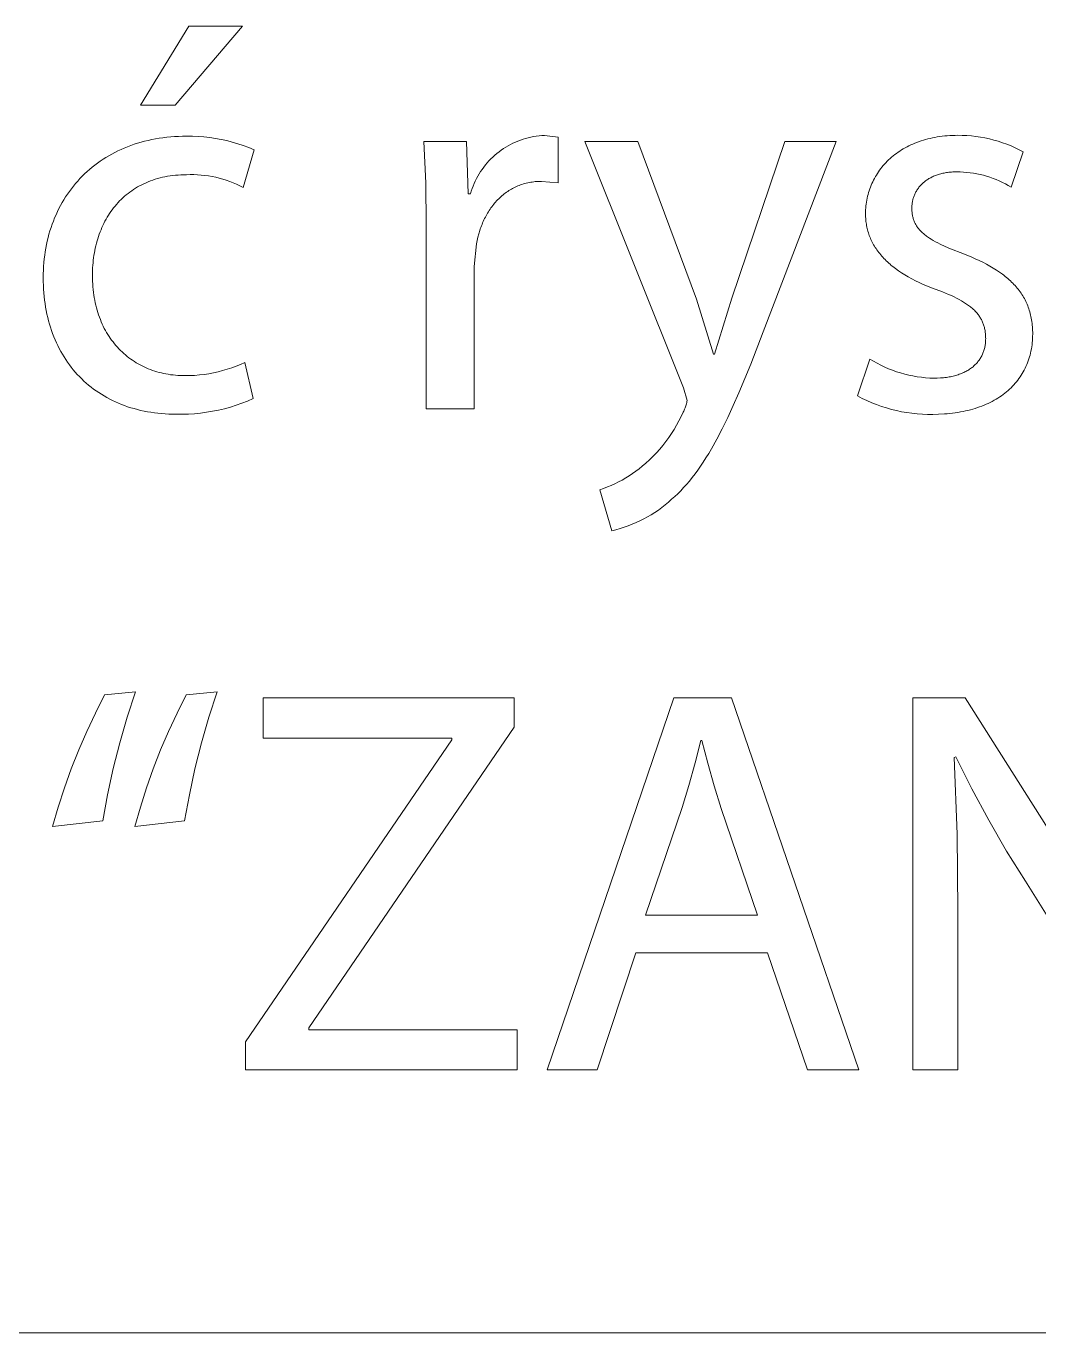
# Model space of a CAD drawing. Header units: millimetres. Extents: x 1434 to 4837, y 1889 to 4267.
# Drawn here: x 4013.6 to 4076.1, y 1889.5 to 1970.1 of the extents above; entities that cross this region are included whole.
import ezdxf

# ---------------------------------------------------------------- set-up
doc = ezdxf.new("R2010")
doc.units = ezdxf.units.MM
doc.header["$MEASUREMENT"] = 0
doc.layers.add('Domyślny', color=7, linetype='Continuous', true_color=0x000000)

msp = doc.modelspace()

# ---------------------------------------------------------------- linework, layer by layer
at = {"layer": 'Domyślny', "color": 18, "lineweight": 15, "true_color": 0x000000}
for p, q in [((4020.695, 1965.235), (4023.686, 1970.108)), ((4026.995, 1970.108), (4022.848, 1965.235)), ((4023.686, 1970.108), (4026.995, 1970.108)), ((4022.848, 1965.235), (4020.695, 1965.235)), ((4020.957, 1963.006), (4021.177, 1963.06)), ((4021.177, 1963.06), (4021.401, 1963.109)), ((4021.401, 1963.109), (4021.628, 1963.152)), ((4021.628, 1963.152), (4021.858, 1963.191)), ((4021.858, 1963.191), (4022.091, 1963.225)), ((4022.091, 1963.225), (4022.327, 1963.254)), ((4022.327, 1963.254), (4022.566, 1963.278)), ((4022.566, 1963.278), (4022.808, 1963.296)), ((4022.808, 1963.296), (4023.052, 1963.309)), ((4023.052, 1963.309), (4023.3, 1963.317)), ((4023.3, 1963.317), (4023.55, 1963.32)), ((4023.55, 1963.32), (4023.907, 1963.317)), ((4023.907, 1963.317), (4024.262, 1963.302)), ((4024.262, 1963.302), (4024.617, 1963.275)), ((4024.617, 1963.275), (4024.971, 1963.235)), ((4024.971, 1963.235), (4025.323, 1963.183)), ((4025.323, 1963.183), (4025.674, 1963.119)), ((4025.674, 1963.119), (4026.022, 1963.042)), ((4026.022, 1963.042), (4026.366, 1962.954)), ((4043.833, 1962.954), (4043.988, 1963.019)), ((4043.988, 1963.019), (4044.145, 1963.079)), ((4044.145, 1963.079), (4044.304, 1963.133)), ((4044.304, 1963.133), (4044.465, 1963.181)), ((4044.465, 1963.181), (4044.627, 1963.224)), ((4044.627, 1963.224), (4044.791, 1963.262)), ((4044.791, 1963.262), (4044.956, 1963.294)), ((4044.956, 1963.294), (4045.122, 1963.32)), ((4045.122, 1963.32), (4045.289, 1963.341)), ((4045.289, 1963.341), (4045.457, 1963.356)), ((4045.457, 1963.356), (4045.624, 1963.365)), ((4045.624, 1963.365), (4046.474, 1963.263)), ((4046.474, 1963.263), (4046.474, 1960.442)), ((4068.737, 1962.986), (4068.869, 1963.031)), ((4068.869, 1963.031), (4069.004, 1963.074)), ((4069.004, 1963.074), (4069.14, 1963.114)), ((4069.14, 1963.114), (4069.28, 1963.151)), ((4069.28, 1963.151), (4069.421, 1963.185)), ((4069.421, 1963.185), (4069.565, 1963.217)), ((4069.565, 1963.217), (4069.711, 1963.246)), ((4069.711, 1963.246), (4069.859, 1963.271)), ((4069.859, 1963.271), (4070.009, 1963.295)), ((4070.009, 1963.295), (4070.162, 1963.315)), ((4070.162, 1963.315), (4070.316, 1963.332)), ((4070.316, 1963.332), (4070.473, 1963.346)), ((4070.473, 1963.346), (4070.632, 1963.357)), ((4070.632, 1963.357), (4070.793, 1963.365)), ((4070.793, 1963.365), (4070.956, 1963.37)), ((4070.956, 1963.37), (4071.122, 1963.371)), ((4071.122, 1963.371), (4071.403, 1963.368)), ((4071.403, 1963.368), (4071.684, 1963.355)), ((4071.684, 1963.355), (4071.964, 1963.333)), ((4071.964, 1963.333), (4072.243, 1963.301)), ((4072.243, 1963.301), (4072.521, 1963.26)), ((4072.521, 1963.26), (4072.798, 1963.21)), ((4072.798, 1963.21), (4073.072, 1963.15)), ((4073.072, 1963.15), (4073.345, 1963.082)), ((4073.345, 1963.082), (4073.615, 1963.004)), ((4018.747, 1962.111), (4018.93, 1962.215)), ((4018.93, 1962.215), (4019.118, 1962.314)), ((4019.118, 1962.314), (4019.309, 1962.409)), ((4019.309, 1962.409), (4019.503, 1962.5)), ((4019.503, 1962.5), (4019.701, 1962.586)), ((4019.701, 1962.586), (4019.902, 1962.667)), ((4019.902, 1962.667), (4020.106, 1962.744)), ((4020.106, 1962.744), (4020.314, 1962.817)), ((4020.314, 1962.817), (4020.525, 1962.885)), ((4020.525, 1962.885), (4020.739, 1962.948)), ((4020.739, 1962.948), (4020.957, 1963.006)), ((4026.366, 1962.954), (4026.708, 1962.853)), ((4026.708, 1962.853), (4027.046, 1962.741)), ((4027.709, 1962.482), (4027.029, 1960.159)), ((4027.046, 1962.741), (4027.38, 1962.617)), ((4027.38, 1962.617), (4027.709, 1962.482)), ((4038.301, 1960.42), (4038.191, 1962.992)), ((4038.191, 1962.992), (4040.82, 1962.992)), ((4040.82, 1962.992), (4040.922, 1959.762)), ((4042.56, 1962.146), (4042.689, 1962.255)), ((4042.689, 1962.255), (4042.821, 1962.359)), ((4042.821, 1962.359), (4042.956, 1962.458)), ((4042.956, 1962.458), (4043.095, 1962.553)), ((4043.095, 1962.553), (4043.237, 1962.644)), ((4043.237, 1962.644), (4043.382, 1962.729)), ((4043.382, 1962.729), (4043.529, 1962.809)), ((4043.529, 1962.809), (4043.68, 1962.884)), ((4043.68, 1962.884), (4043.833, 1962.954)), ((4054.207, 1947.797), (4048.122, 1962.993)), ((4048.122, 1962.993), (4051.385, 1962.993)), ((4051.385, 1962.993), (4055, 1953.259)), ((4057.176, 1953.315), (4060.451, 1962.993)), ((4063.612, 1962.993), (4059.125, 1951.242)), ((4060.451, 1962.993), (4063.612, 1962.993)), ((4067.234, 1962.179), (4067.335, 1962.255)), ((4067.335, 1962.255), (4067.438, 1962.328)), ((4067.438, 1962.328), (4067.544, 1962.4)), ((4067.544, 1962.4), (4067.652, 1962.469)), ((4067.652, 1962.469), (4067.763, 1962.536)), ((4067.763, 1962.536), (4067.876, 1962.6)), ((4067.876, 1962.6), (4067.992, 1962.663)), ((4067.992, 1962.663), (4068.11, 1962.723)), ((4068.11, 1962.723), (4068.231, 1962.78)), ((4068.231, 1962.78), (4068.354, 1962.836)), ((4068.354, 1962.836), (4068.479, 1962.888)), ((4068.479, 1962.888), (4068.607, 1962.939)), ((4068.607, 1962.939), (4068.737, 1962.986)), ((4073.615, 1963.004), (4073.882, 1962.917)), ((4073.882, 1962.917), (4074.147, 1962.821)), ((4074.147, 1962.821), (4074.407, 1962.717)), ((4074.407, 1962.717), (4074.665, 1962.603)), ((4075.167, 1962.351), (4074.419, 1960.164)), ((4074.665, 1962.603), (4074.918, 1962.482)), ((4074.918, 1962.482), (4075.167, 1962.351)), ((4017.562, 1961.271), (4017.72, 1961.403)), ((4017.72, 1961.403), (4017.882, 1961.531)), ((4017.882, 1961.531), (4018.048, 1961.655)), ((4018.048, 1961.655), (4018.217, 1961.775)), ((4018.217, 1961.775), (4018.39, 1961.891)), ((4018.39, 1961.891), (4018.566, 1962.003)), ((4018.566, 1962.003), (4018.747, 1962.111)), ((4041.775, 1961.273), (4041.874, 1961.409)), ((4041.874, 1961.409), (4041.978, 1961.541)), ((4041.978, 1961.541), (4042.086, 1961.67)), ((4042.086, 1961.67), (4042.199, 1961.795)), ((4042.199, 1961.795), (4042.315, 1961.916)), ((4042.315, 1961.916), (4042.436, 1962.033)), ((4042.436, 1962.033), (4042.56, 1962.146)), ((4066.37, 1961.317), (4066.444, 1961.411)), ((4066.444, 1961.411), (4066.521, 1961.504)), ((4066.521, 1961.504), (4066.601, 1961.595)), ((4066.601, 1961.595), (4066.684, 1961.684)), ((4066.684, 1961.684), (4066.769, 1961.771)), ((4066.769, 1961.771), (4066.857, 1961.857)), ((4066.857, 1961.857), (4066.947, 1961.941)), ((4066.947, 1961.941), (4067.04, 1962.022)), ((4067.04, 1962.022), (4067.136, 1962.102)), ((4067.136, 1962.102), (4067.234, 1962.179)), ((4016.83, 1960.553), (4016.969, 1960.704)), ((4016.969, 1960.704), (4017.111, 1960.851)), ((4017.111, 1960.851), (4017.258, 1960.995)), ((4017.258, 1960.995), (4017.408, 1961.135)), ((4017.408, 1961.135), (4017.562, 1961.271)), ((4021.464, 1960.612), (4021.322, 1960.561)), ((4021.609, 1960.66), (4021.464, 1960.612)), ((4021.756, 1960.703), (4021.609, 1960.66)), ((4021.906, 1960.744), (4021.756, 1960.703)), ((4022.059, 1960.78), (4021.906, 1960.744)), ((4022.214, 1960.814), (4022.059, 1960.78)), ((4022.372, 1960.843), (4022.214, 1960.814)), ((4022.533, 1960.868), (4022.372, 1960.843)), ((4022.696, 1960.89), (4022.533, 1960.868)), ((4022.861, 1960.908), (4022.696, 1960.89)), ((4023.03, 1960.922), (4022.861, 1960.908)), ((4023.201, 1960.932), (4023.03, 1960.922)), ((4023.374, 1960.938), (4023.201, 1960.932)), ((4023.55, 1960.94), (4023.374, 1960.938)), ((4023.776, 1960.946), (4023.55, 1960.94)), ((4024.001, 1960.945), (4023.776, 1960.946)), ((4024.227, 1960.936), (4024.001, 1960.945)), ((4024.451, 1960.92), (4024.227, 1960.936)), ((4024.676, 1960.896), (4024.451, 1960.92)), ((4024.899, 1960.865), (4024.676, 1960.896)), ((4025.121, 1960.826), (4024.899, 1960.865)), ((4025.342, 1960.78), (4025.121, 1960.826)), ((4025.561, 1960.727), (4025.342, 1960.78)), ((4025.778, 1960.667), (4025.561, 1960.727)), ((4025.993, 1960.6), (4025.778, 1960.667)), ((4026.206, 1960.525), (4025.993, 1960.6)), ((4041.352, 1960.548), (4041.427, 1960.699)), ((4041.427, 1960.699), (4041.506, 1960.847)), ((4041.506, 1960.847), (4041.591, 1960.992)), ((4041.591, 1960.992), (4041.681, 1961.134)), ((4041.681, 1961.134), (4041.775, 1961.273)), ((4065.873, 1960.506), (4065.925, 1960.612)), ((4065.925, 1960.612), (4065.98, 1960.717)), ((4065.98, 1960.717), (4066.038, 1960.821)), ((4066.038, 1960.821), (4066.099, 1960.923)), ((4066.099, 1960.923), (4066.162, 1961.024)), ((4066.162, 1961.024), (4066.229, 1961.123)), ((4066.229, 1961.123), (4066.298, 1961.221)), ((4066.298, 1961.221), (4066.37, 1961.317)), ((4069.19, 1960.599), (4069.142, 1960.564)), ((4069.24, 1960.633), (4069.19, 1960.599)), ((4069.291, 1960.666), (4069.24, 1960.633)), ((4069.343, 1960.698), (4069.291, 1960.666)), ((4069.397, 1960.729), (4069.343, 1960.698)), ((4069.452, 1960.759), (4069.397, 1960.729)), ((4069.508, 1960.788), (4069.452, 1960.759)), ((4069.565, 1960.816), (4069.508, 1960.788)), ((4069.624, 1960.842), (4069.565, 1960.816)), ((4069.684, 1960.868), (4069.624, 1960.842)), ((4069.745, 1960.892), (4069.684, 1960.868)), ((4069.808, 1960.916), (4069.745, 1960.892)), ((4069.871, 1960.938), (4069.808, 1960.916)), ((4069.936, 1960.959), (4069.871, 1960.938)), ((4070.002, 1960.978), (4069.936, 1960.959)), ((4070.069, 1960.997), (4070.002, 1960.978)), ((4070.138, 1961.014), (4070.069, 1960.997)), ((4070.208, 1961.03), (4070.138, 1961.014)), ((4070.279, 1961.045), (4070.208, 1961.03)), ((4070.351, 1961.058), (4070.279, 1961.045)), ((4070.424, 1961.07), (4070.351, 1961.058)), ((4070.499, 1961.081), (4070.424, 1961.07)), ((4070.574, 1961.09), (4070.499, 1961.081)), ((4070.651, 1961.098), (4070.574, 1961.09)), ((4070.729, 1961.104), (4070.651, 1961.098)), ((4070.809, 1961.109), (4070.729, 1961.104)), ((4070.889, 1961.113), (4070.809, 1961.109)), ((4070.971, 1961.115), (4070.889, 1961.113)), ((4071.054, 1961.116), (4070.971, 1961.115)), ((4071.262, 1961.114), (4071.054, 1961.116)), ((4071.47, 1961.104), (4071.262, 1961.114)), ((4071.678, 1961.088), (4071.47, 1961.104)), ((4071.885, 1961.065), (4071.678, 1961.088)), ((4072.092, 1961.035), (4071.885, 1961.065)), ((4072.297, 1960.998), (4072.092, 1961.035)), ((4072.501, 1960.955), (4072.297, 1960.998)), ((4072.703, 1960.905), (4072.501, 1960.955)), ((4072.903, 1960.848), (4072.703, 1960.905)), ((4073.102, 1960.785), (4072.903, 1960.848)), ((4073.298, 1960.715), (4073.102, 1960.785)), ((4073.492, 1960.639), (4073.298, 1960.715)), ((4073.684, 1960.556), (4073.492, 1960.639)), ((4016.198, 1959.745), (4016.317, 1959.914)), ((4016.317, 1959.914), (4016.439, 1960.079)), ((4016.439, 1960.079), (4016.565, 1960.241)), ((4016.565, 1960.241), (4016.696, 1960.399)), ((4016.696, 1960.399), (4016.83, 1960.553)), ((4019.935, 1959.789), (4019.826, 1959.701)), ((4020.048, 1959.874), (4019.935, 1959.789)), ((4020.163, 1959.957), (4020.048, 1959.874)), ((4020.281, 1960.037), (4020.163, 1959.957)), ((4020.402, 1960.113), (4020.281, 1960.037)), ((4020.525, 1960.187), (4020.402, 1960.113)), ((4020.651, 1960.257), (4020.525, 1960.187)), ((4020.78, 1960.325), (4020.651, 1960.257)), ((4020.911, 1960.389), (4020.78, 1960.325)), ((4021.045, 1960.45), (4020.911, 1960.389)), ((4021.182, 1960.507), (4021.045, 1960.45)), ((4021.322, 1960.561), (4021.182, 1960.507)), ((4026.416, 1960.444), (4026.206, 1960.525)), ((4026.624, 1960.356), (4026.416, 1960.444)), ((4026.828, 1960.26), (4026.624, 1960.356)), ((4027.029, 1960.159), (4026.828, 1960.26)), ((4038.327, 1957.847), (4038.301, 1960.42)), ((4041.058, 1959.762), (4041.106, 1959.923)), ((4041.106, 1959.923), (4041.159, 1960.082)), ((4041.159, 1960.082), (4041.218, 1960.24)), ((4041.218, 1960.24), (4041.283, 1960.395)), ((4041.283, 1960.395), (4041.352, 1960.548)), ((4043.209, 1959.808), (4043.138, 1959.754)), ((4043.282, 1959.86), (4043.209, 1959.808)), ((4043.355, 1959.911), (4043.282, 1959.86)), ((4043.43, 1959.96), (4043.355, 1959.911)), ((4043.506, 1960.007), (4043.43, 1959.96)), ((4043.583, 1960.052), (4043.506, 1960.007)), ((4043.661, 1960.095), (4043.583, 1960.052)), ((4043.74, 1960.137), (4043.661, 1960.095)), ((4043.821, 1960.176), (4043.74, 1960.137)), ((4043.902, 1960.214), (4043.821, 1960.176)), ((4043.985, 1960.249), (4043.902, 1960.214)), ((4044.068, 1960.283), (4043.985, 1960.249)), ((4044.153, 1960.314), (4044.068, 1960.283)), ((4044.238, 1960.344), (4044.153, 1960.314)), ((4044.325, 1960.371), (4044.238, 1960.344)), ((4044.413, 1960.397), (4044.325, 1960.371)), ((4044.502, 1960.42), (4044.413, 1960.397)), ((4044.592, 1960.441), (4044.502, 1960.42)), ((4044.682, 1960.46), (4044.592, 1960.441)), ((4044.774, 1960.477), (4044.682, 1960.46)), ((4044.867, 1960.491), (4044.774, 1960.477)), ((4044.961, 1960.504), (4044.867, 1960.491)), ((4045.055, 1960.514), (4044.961, 1960.504)), ((4045.151, 1960.522), (4045.055, 1960.514)), ((4045.247, 1960.528), (4045.151, 1960.522)), ((4045.345, 1960.531), (4045.247, 1960.528)), ((4045.443, 1960.533), (4045.345, 1960.531)), ((4046.474, 1960.442), (4045.443, 1960.533)), ((4065.587, 1959.724), (4065.619, 1959.839)), ((4065.619, 1959.839), (4065.654, 1959.953)), ((4065.654, 1959.953), (4065.692, 1960.066)), ((4065.692, 1960.066), (4065.733, 1960.178)), ((4065.733, 1960.178), (4065.777, 1960.288)), ((4065.777, 1960.288), (4065.823, 1960.398)), ((4065.823, 1960.398), (4065.873, 1960.506)), ((4068.494, 1959.789), (4068.471, 1959.739)), ((4068.518, 1959.839), (4068.494, 1959.789)), ((4068.544, 1959.887), (4068.518, 1959.839)), ((4068.572, 1959.935), (4068.544, 1959.887)), ((4068.6, 1959.982), (4068.572, 1959.935)), ((4068.63, 1960.029), (4068.6, 1959.982)), ((4068.662, 1960.075), (4068.63, 1960.029)), ((4068.695, 1960.12), (4068.662, 1960.075)), ((4068.729, 1960.165), (4068.695, 1960.12)), ((4068.764, 1960.208), (4068.729, 1960.165)), ((4068.801, 1960.251), (4068.764, 1960.208)), ((4068.839, 1960.293), (4068.801, 1960.251)), ((4068.878, 1960.335), (4068.839, 1960.293)), ((4068.919, 1960.375), (4068.878, 1960.335)), ((4068.961, 1960.415), (4068.919, 1960.375)), ((4069.004, 1960.453), (4068.961, 1960.415)), ((4069.049, 1960.491), (4069.004, 1960.453)), ((4069.095, 1960.528), (4069.049, 1960.491)), ((4069.142, 1960.564), (4069.095, 1960.528)), ((4073.872, 1960.467), (4073.684, 1960.556)), ((4074.058, 1960.372), (4073.872, 1960.467)), ((4074.24, 1960.271), (4074.058, 1960.372)), ((4074.419, 1960.164), (4074.24, 1960.271)), ((4015.671, 1958.854), (4015.768, 1959.039)), ((4015.768, 1959.039), (4015.869, 1959.22)), ((4015.869, 1959.22), (4015.975, 1959.399)), ((4015.975, 1959.399), (4016.084, 1959.574)), ((4016.084, 1959.574), (4016.198, 1959.745)), ((4019.134, 1959.006), (4019.046, 1958.897)), ((4019.225, 1959.113), (4019.134, 1959.006)), ((4019.318, 1959.218), (4019.225, 1959.113)), ((4019.414, 1959.32), (4019.318, 1959.218)), ((4019.513, 1959.419), (4019.414, 1959.32)), ((4019.614, 1959.515), (4019.513, 1959.419)), ((4019.719, 1959.609), (4019.614, 1959.515)), ((4019.826, 1959.701), (4019.719, 1959.609)), ((4040.922, 1959.762), (4041.058, 1959.762)), ((4042.436, 1959.044), (4042.379, 1958.97)), ((4042.493, 1959.117), (4042.436, 1959.044)), ((4042.552, 1959.188), (4042.493, 1959.117)), ((4042.612, 1959.257), (4042.552, 1959.188)), ((4042.673, 1959.325), (4042.612, 1959.257)), ((4042.736, 1959.391), (4042.673, 1959.325)), ((4042.8, 1959.456), (4042.736, 1959.391)), ((4042.865, 1959.519), (4042.8, 1959.456)), ((4042.932, 1959.58), (4042.865, 1959.519)), ((4042.999, 1959.64), (4042.932, 1959.58)), ((4043.068, 1959.698), (4042.999, 1959.64)), ((4043.138, 1959.754), (4043.068, 1959.698)), ((4065.447, 1958.891), (4065.458, 1959.013)), ((4065.458, 1959.013), (4065.472, 1959.134)), ((4065.472, 1959.134), (4065.489, 1959.254)), ((4065.489, 1959.254), (4065.509, 1959.373)), ((4065.509, 1959.373), (4065.532, 1959.491)), ((4065.532, 1959.491), (4065.558, 1959.608)), ((4065.558, 1959.608), (4065.587, 1959.724)), ((4068.292, 1958.987), (4068.289, 1958.93)), ((4068.295, 1959.043), (4068.292, 1958.987)), ((4068.3, 1959.099), (4068.295, 1959.043)), ((4068.307, 1959.155), (4068.3, 1959.099)), ((4068.315, 1959.211), (4068.307, 1959.155)), ((4068.324, 1959.266), (4068.315, 1959.211)), ((4068.335, 1959.32), (4068.324, 1959.266)), ((4068.347, 1959.374), (4068.335, 1959.32)), ((4068.36, 1959.428), (4068.347, 1959.374)), ((4068.375, 1959.481), (4068.36, 1959.428)), ((4068.391, 1959.534), (4068.375, 1959.481)), ((4068.409, 1959.586), (4068.391, 1959.534)), ((4068.428, 1959.638), (4068.409, 1959.586)), ((4068.449, 1959.689), (4068.428, 1959.638)), ((4068.471, 1959.739), (4068.449, 1959.689)), ((4015.328, 1958.085), (4015.407, 1958.282)), ((4015.407, 1958.282), (4015.491, 1958.476)), ((4015.491, 1958.476), (4015.579, 1958.667)), ((4015.579, 1958.667), (4015.671, 1958.854)), ((4018.579, 1958.192), (4018.511, 1958.066)), ((4018.65, 1958.315), (4018.579, 1958.192)), ((4018.723, 1958.436), (4018.65, 1958.315)), ((4018.8, 1958.554), (4018.723, 1958.436)), ((4018.879, 1958.671), (4018.8, 1958.554)), ((4018.961, 1958.785), (4018.879, 1958.671)), ((4019.046, 1958.897), (4018.961, 1958.785)), ((4041.934, 1958.238), (4041.892, 1958.15)), ((4041.978, 1958.325), (4041.934, 1958.238)), ((4042.023, 1958.411), (4041.978, 1958.325)), ((4042.07, 1958.495), (4042.023, 1958.411)), ((4042.118, 1958.578), (4042.07, 1958.495)), ((4042.168, 1958.659), (4042.118, 1958.578)), ((4042.219, 1958.739), (4042.168, 1958.659)), ((4042.271, 1958.818), (4042.219, 1958.739)), ((4042.324, 1958.895), (4042.271, 1958.818)), ((4042.379, 1958.97), (4042.324, 1958.895)), ((4065.433, 1958.521), (4065.435, 1958.645)), ((4065.434, 1958.429), (4065.433, 1958.521)), ((4065.437, 1958.337), (4065.434, 1958.429)), ((4065.435, 1958.645), (4065.439, 1958.768)), ((4065.442, 1958.246), (4065.437, 1958.337)), ((4065.439, 1958.768), (4065.447, 1958.891)), ((4065.45, 1958.156), (4065.442, 1958.246)), ((4068.289, 1958.93), (4068.289, 1958.872)), ((4068.289, 1958.872), (4068.289, 1958.809)), ((4068.289, 1958.809), (4068.292, 1958.746)), ((4068.292, 1958.746), (4068.295, 1958.685)), ((4068.295, 1958.685), (4068.3, 1958.624)), ((4068.3, 1958.624), (4068.307, 1958.565)), ((4068.307, 1958.565), (4068.315, 1958.506)), ((4068.315, 1958.506), (4068.324, 1958.449)), ((4068.324, 1958.449), (4068.335, 1958.392)), ((4068.335, 1958.392), (4068.348, 1958.336)), ((4068.348, 1958.336), (4068.362, 1958.282)), ((4068.362, 1958.282), (4068.377, 1958.228)), ((4068.377, 1958.228), (4068.394, 1958.175)), ((4068.394, 1958.175), (4068.412, 1958.123)), ((4015.057, 1957.271), (4015.118, 1957.478)), ((4015.118, 1957.478), (4015.183, 1957.684)), ((4015.183, 1957.684), (4015.253, 1957.886)), ((4015.253, 1957.886), (4015.328, 1958.085)), ((4018.213, 1957.411), (4018.162, 1957.274)), ((4018.267, 1957.546), (4018.213, 1957.411)), ((4018.323, 1957.679), (4018.267, 1957.546)), ((4018.383, 1957.81), (4018.323, 1957.679)), ((4018.445, 1957.939), (4018.383, 1957.81)), ((4018.511, 1958.066), (4018.445, 1957.939)), ((4038.327, 1946.504), (4038.327, 1957.847)), ((4041.635, 1957.496), (4041.575, 1957.299)), ((4041.667, 1957.593), (4041.635, 1957.496)), ((4041.701, 1957.689), (4041.667, 1957.593)), ((4041.736, 1957.784), (4041.701, 1957.689)), ((4041.773, 1957.877), (4041.736, 1957.784)), ((4041.811, 1957.969), (4041.773, 1957.877)), ((4041.851, 1958.06), (4041.811, 1957.969)), ((4041.892, 1958.15), (4041.851, 1958.06)), ((4065.459, 1958.065), (4065.45, 1958.156)), ((4065.47, 1957.976), (4065.459, 1958.065)), ((4065.483, 1957.887), (4065.47, 1957.976)), ((4065.499, 1957.798), (4065.483, 1957.887)), ((4065.516, 1957.71), (4065.499, 1957.798)), ((4065.536, 1957.623), (4065.516, 1957.71)), ((4065.558, 1957.536), (4065.536, 1957.623)), ((4065.581, 1957.45), (4065.558, 1957.536)), ((4065.607, 1957.364), (4065.581, 1957.45)), ((4068.412, 1958.123), (4068.432, 1958.072)), ((4068.432, 1958.072), (4068.454, 1958.021)), ((4068.454, 1958.021), (4068.476, 1957.971)), ((4068.476, 1957.971), (4068.501, 1957.923)), ((4068.501, 1957.923), (4068.527, 1957.874)), ((4068.527, 1957.874), (4068.554, 1957.827)), ((4068.554, 1957.827), (4068.583, 1957.78)), ((4068.583, 1957.78), (4068.614, 1957.734)), ((4068.614, 1957.734), (4068.646, 1957.689)), ((4068.646, 1957.689), (4068.679, 1957.644)), ((4068.679, 1957.644), (4068.714, 1957.599)), ((4068.714, 1957.599), (4068.751, 1957.556)), ((4068.751, 1957.556), (4068.789, 1957.513)), ((4068.789, 1957.513), (4068.829, 1957.47)), ((4068.829, 1957.47), (4068.87, 1957.428)), ((4068.87, 1957.428), (4068.913, 1957.387)), ((4068.913, 1957.387), (4068.957, 1957.346)), ((4014.86, 1956.413), (4014.902, 1956.631)), ((4014.902, 1956.631), (4014.949, 1956.847)), ((4014.949, 1956.847), (4015.001, 1957.06)), ((4015.001, 1957.06), (4015.057, 1957.271)), ((4017.949, 1956.564), (4017.916, 1956.418)), ((4017.986, 1956.709), (4017.949, 1956.564)), ((4018.026, 1956.853), (4017.986, 1956.709)), ((4018.068, 1956.995), (4018.026, 1956.853)), ((4018.113, 1957.135), (4018.068, 1956.995)), ((4018.162, 1957.274), (4018.113, 1957.135)), ((4041.432, 1956.68), (4041.296, 1955.286)), ((4041.473, 1956.89), (4041.432, 1956.68)), ((4041.521, 1957.097), (4041.473, 1956.89)), ((4041.575, 1957.299), (4041.521, 1957.097)), ((4065.635, 1957.279), (4065.607, 1957.364)), ((4065.665, 1957.194), (4065.635, 1957.279)), ((4065.697, 1957.11), (4065.665, 1957.194)), ((4065.731, 1957.026), (4065.697, 1957.11)), ((4065.768, 1956.944), (4065.731, 1957.026)), ((4065.806, 1956.861), (4065.768, 1956.944)), ((4065.847, 1956.78), (4065.806, 1956.861)), ((4065.889, 1956.699), (4065.847, 1956.78)), ((4065.934, 1956.618), (4065.889, 1956.699)), ((4065.981, 1956.538), (4065.934, 1956.618)), ((4068.957, 1957.346), (4069.003, 1957.305)), ((4069.003, 1957.305), (4069.051, 1957.265)), ((4069.051, 1957.265), (4069.1, 1957.225)), ((4069.1, 1957.225), (4069.151, 1957.186)), ((4069.151, 1957.186), (4069.203, 1957.147)), ((4069.203, 1957.147), (4069.257, 1957.108)), ((4069.257, 1957.108), (4069.369, 1957.032)), ((4069.369, 1957.032), (4069.488, 1956.956)), ((4069.488, 1956.956), (4069.614, 1956.882)), ((4069.614, 1956.882), (4069.746, 1956.808)), ((4069.746, 1956.808), (4069.884, 1956.735)), ((4069.884, 1956.735), (4070.029, 1956.662)), ((4070.029, 1956.662), (4070.338, 1956.517)), ((4014.763, 1955.744), (4014.791, 1955.969)), ((4014.791, 1955.969), (4014.823, 1956.192)), ((4014.823, 1956.192), (4014.86, 1956.413)), ((4017.81, 1955.817), (4017.791, 1955.664)), ((4017.832, 1955.969), (4017.81, 1955.817)), ((4017.857, 1956.12), (4017.832, 1955.969)), ((4017.885, 1956.27), (4017.857, 1956.12)), ((4017.916, 1956.418), (4017.885, 1956.27)), ((4066.03, 1956.459), (4065.981, 1956.538)), ((4066.081, 1956.38), (4066.03, 1956.459)), ((4066.135, 1956.302), (4066.081, 1956.38)), ((4066.19, 1956.225), (4066.135, 1956.302)), ((4066.248, 1956.148), (4066.19, 1956.225)), ((4066.308, 1956.072), (4066.248, 1956.148)), ((4066.369, 1955.997), (4066.308, 1956.072)), ((4066.434, 1955.922), (4066.369, 1955.997)), ((4066.5, 1955.848), (4066.434, 1955.922)), ((4066.568, 1955.775), (4066.5, 1955.848)), ((4066.639, 1955.702), (4066.568, 1955.775)), ((4070.338, 1956.517), (4070.675, 1956.372)), ((4070.675, 1956.372), (4071.428, 1956.074)), ((4071.428, 1956.074), (4071.691, 1955.971)), ((4071.691, 1955.971), (4071.947, 1955.865)), ((4071.947, 1955.865), (4072.194, 1955.758)), ((4072.194, 1955.758), (4072.433, 1955.648)), ((4014.703, 1954.82), (4014.711, 1955.054)), ((4014.711, 1955.054), (4014.723, 1955.286)), ((4014.723, 1955.286), (4014.741, 1955.516)), ((4014.741, 1955.516), (4014.763, 1955.744)), ((4017.743, 1955.038), (4017.739, 1954.879)), ((4017.751, 1955.196), (4017.743, 1955.038)), ((4017.761, 1955.353), (4017.751, 1955.196)), ((4017.774, 1955.509), (4017.761, 1955.353)), ((4017.791, 1955.664), (4017.774, 1955.509)), ((4041.296, 1955.286), (4041.296, 1946.504)), ((4066.712, 1955.63), (4066.639, 1955.702)), ((4066.786, 1955.559), (4066.712, 1955.63)), ((4066.864, 1955.488), (4066.786, 1955.559)), ((4066.943, 1955.418), (4066.864, 1955.488)), ((4067.024, 1955.349), (4066.943, 1955.418)), ((4067.108, 1955.281), (4067.024, 1955.349)), ((4067.282, 1955.146), (4067.108, 1955.281)), ((4067.465, 1955.014), (4067.282, 1955.146)), ((4067.656, 1954.885), (4067.465, 1955.014)), ((4072.433, 1955.648), (4072.664, 1955.536)), ((4072.664, 1955.536), (4072.886, 1955.421)), ((4072.886, 1955.421), (4073.101, 1955.304)), ((4073.101, 1955.304), (4073.307, 1955.183)), ((4073.307, 1955.183), (4073.505, 1955.06)), ((4073.505, 1955.06), (4073.694, 1954.933)), ((4014.7, 1954.583), (4014.703, 1954.82)), ((4014.703, 1954.348), (4014.7, 1954.583)), ((4014.71, 1954.116), (4014.703, 1954.348)), ((4017.739, 1954.879), (4017.737, 1954.719)), ((4017.737, 1954.719), (4017.739, 1954.542)), ((4017.739, 1954.542), (4017.744, 1954.366)), ((4017.744, 1954.366), (4017.753, 1954.192)), ((4017.753, 1954.192), (4017.766, 1954.021)), ((4067.857, 1954.759), (4067.656, 1954.885)), ((4068.066, 1954.636), (4067.857, 1954.759)), ((4068.285, 1954.516), (4068.066, 1954.636)), ((4068.512, 1954.399), (4068.285, 1954.516)), ((4068.748, 1954.286), (4068.512, 1954.399)), ((4068.994, 1954.175), (4068.748, 1954.286)), ((4069.248, 1954.068), (4068.994, 1954.175)), ((4073.694, 1954.933), (4073.876, 1954.804)), ((4073.876, 1954.804), (4073.963, 1954.737)), ((4073.963, 1954.737), (4074.049, 1954.67)), ((4074.049, 1954.67), (4074.132, 1954.603)), ((4074.132, 1954.603), (4074.213, 1954.534)), ((4074.213, 1954.534), (4074.292, 1954.464)), ((4074.292, 1954.464), (4074.37, 1954.394)), ((4074.37, 1954.394), (4074.445, 1954.322)), ((4074.445, 1954.322), (4074.518, 1954.25)), ((4074.518, 1954.25), (4074.588, 1954.176)), ((4074.588, 1954.176), (4074.657, 1954.102)), ((4014.722, 1953.886), (4014.71, 1954.116)), ((4014.738, 1953.658), (4014.722, 1953.886)), ((4014.759, 1953.433), (4014.738, 1953.658)), ((4014.784, 1953.211), (4014.759, 1953.433)), ((4017.766, 1954.021), (4017.781, 1953.852)), ((4017.781, 1953.852), (4017.801, 1953.685)), ((4017.801, 1953.685), (4017.823, 1953.52)), ((4017.823, 1953.52), (4017.849, 1953.358)), ((4017.849, 1953.358), (4017.878, 1953.198)), ((4069.512, 1953.964), (4069.248, 1954.068)), ((4069.785, 1953.864), (4069.512, 1953.964)), ((4070.185, 1953.711), (4069.785, 1953.864)), ((4070.554, 1953.558), (4070.185, 1953.711)), ((4070.726, 1953.481), (4070.554, 1953.558)), ((4070.892, 1953.403), (4070.726, 1953.481)), ((4071.049, 1953.325), (4070.892, 1953.403)), ((4074.657, 1954.102), (4074.724, 1954.026)), ((4074.724, 1954.026), (4074.788, 1953.95)), ((4074.788, 1953.95), (4074.851, 1953.873)), ((4074.851, 1953.873), (4074.911, 1953.794)), ((4074.911, 1953.794), (4074.97, 1953.715)), ((4074.97, 1953.715), (4075.026, 1953.634)), ((4075.026, 1953.634), (4075.08, 1953.552)), ((4075.08, 1953.552), (4075.132, 1953.47)), ((4075.132, 1953.47), (4075.182, 1953.386)), ((4075.182, 1953.386), (4075.23, 1953.301)), ((4014.814, 1952.991), (4014.784, 1953.211)), ((4014.849, 1952.774), (4014.814, 1952.991)), ((4014.888, 1952.56), (4014.849, 1952.774)), ((4014.931, 1952.348), (4014.888, 1952.56)), ((4017.878, 1953.198), (4017.91, 1953.04)), ((4017.91, 1953.04), (4017.946, 1952.884)), ((4017.946, 1952.884), (4017.985, 1952.731)), ((4017.985, 1952.731), (4018.027, 1952.581)), ((4018.027, 1952.581), (4018.072, 1952.433)), ((4055, 1953.259), (4056.054, 1949.871)), ((4056.122, 1949.871), (4057.176, 1953.315)), ((4071.2, 1953.246), (4071.049, 1953.325)), ((4071.343, 1953.166), (4071.2, 1953.246)), ((4071.478, 1953.086), (4071.343, 1953.166)), ((4071.607, 1953.004), (4071.478, 1953.086)), ((4071.729, 1952.921), (4071.607, 1953.004)), ((4071.787, 1952.879), (4071.729, 1952.921)), ((4071.843, 1952.837), (4071.787, 1952.879)), ((4071.898, 1952.794), (4071.843, 1952.837)), ((4071.951, 1952.751), (4071.898, 1952.794)), ((4072.003, 1952.708), (4071.951, 1952.751)), ((4072.053, 1952.664), (4072.003, 1952.708)), ((4072.101, 1952.62), (4072.053, 1952.664)), ((4072.147, 1952.575), (4072.101, 1952.62)), ((4072.192, 1952.53), (4072.147, 1952.575)), ((4075.23, 1953.301), (4075.275, 1953.214)), ((4075.275, 1953.214), (4075.319, 1953.127)), ((4075.319, 1953.127), (4075.36, 1953.038)), ((4075.36, 1953.038), (4075.4, 1952.949)), ((4075.4, 1952.949), (4075.437, 1952.858)), ((4075.437, 1952.858), (4075.472, 1952.765)), ((4075.472, 1952.765), (4075.505, 1952.672)), ((4075.505, 1952.672), (4075.536, 1952.577)), ((4075.536, 1952.577), (4075.565, 1952.481)), ((4014.979, 1952.14), (4014.931, 1952.348)), ((4015.031, 1951.934), (4014.979, 1952.14)), ((4015.088, 1951.731), (4015.031, 1951.934)), ((4015.149, 1951.531), (4015.088, 1951.731)), ((4018.072, 1952.433), (4018.12, 1952.287)), ((4018.12, 1952.287), (4018.171, 1952.143)), ((4018.171, 1952.143), (4018.225, 1952.003)), ((4018.225, 1952.003), (4018.282, 1951.864)), ((4018.282, 1951.864), (4018.342, 1951.728)), ((4018.342, 1951.728), (4018.405, 1951.595)), ((4072.235, 1952.484), (4072.192, 1952.53)), ((4072.277, 1952.438), (4072.235, 1952.484)), ((4072.317, 1952.392), (4072.277, 1952.438)), ((4072.356, 1952.345), (4072.317, 1952.392)), ((4072.392, 1952.297), (4072.356, 1952.345)), ((4072.428, 1952.249), (4072.392, 1952.297)), ((4072.462, 1952.2), (4072.428, 1952.249)), ((4072.494, 1952.151), (4072.462, 1952.2)), ((4072.525, 1952.101), (4072.494, 1952.151)), ((4072.554, 1952.051), (4072.525, 1952.101)), ((4072.582, 1952), (4072.554, 1952.051)), ((4072.608, 1951.948), (4072.582, 1952)), ((4072.633, 1951.896), (4072.608, 1951.948)), ((4072.656, 1951.843), (4072.633, 1951.896)), ((4072.678, 1951.789), (4072.656, 1951.843)), ((4072.699, 1951.735), (4072.678, 1951.789)), ((4072.718, 1951.68), (4072.699, 1951.735)), ((4075.565, 1952.481), (4075.591, 1952.384)), ((4075.591, 1952.384), (4075.616, 1952.285)), ((4075.616, 1952.285), (4075.638, 1952.186)), ((4075.638, 1952.186), (4075.658, 1952.084)), ((4075.658, 1952.084), (4075.677, 1951.982)), ((4075.677, 1951.982), (4075.693, 1951.878)), ((4075.693, 1951.878), (4075.706, 1951.772)), ((4075.706, 1951.772), (4075.718, 1951.666)), ((4015.214, 1951.334), (4015.149, 1951.531)), ((4015.283, 1951.141), (4015.214, 1951.334)), ((4015.356, 1950.95), (4015.283, 1951.141)), ((4015.434, 1950.762), (4015.356, 1950.95)), ((4018.405, 1951.595), (4018.471, 1951.464)), ((4018.471, 1951.464), (4018.539, 1951.336)), ((4018.539, 1951.336), (4018.61, 1951.21)), ((4018.61, 1951.21), (4018.684, 1951.087)), ((4018.684, 1951.087), (4018.761, 1950.967)), ((4018.761, 1950.967), (4018.841, 1950.849)), ((4059.125, 1951.242), (4058.347, 1949.247)), ((4072.736, 1951.624), (4072.718, 1951.68)), ((4072.752, 1951.568), (4072.736, 1951.624)), ((4072.767, 1951.51), (4072.752, 1951.568)), ((4072.781, 1951.452), (4072.767, 1951.51)), ((4072.793, 1951.394), (4072.781, 1951.452)), ((4072.804, 1951.334), (4072.793, 1951.394)), ((4072.813, 1951.274), (4072.804, 1951.334)), ((4072.822, 1951.212), (4072.813, 1951.274)), ((4072.828, 1951.15), (4072.822, 1951.212)), ((4072.834, 1951.087), (4072.828, 1951.15)), ((4072.838, 1951.024), (4072.834, 1951.087)), ((4072.842, 1950.959), (4072.838, 1951.024)), ((4072.843, 1950.893), (4072.842, 1950.959)), ((4075.718, 1951.666), (4075.728, 1951.557)), ((4075.728, 1951.557), (4075.735, 1951.448)), ((4075.735, 1951.448), (4075.741, 1951.337)), ((4075.743, 1950.975), (4075.738, 1950.841)), ((4075.741, 1951.337), (4075.744, 1951.224)), ((4075.745, 1951.11), (4075.743, 1950.975)), ((4075.744, 1951.224), (4075.745, 1951.11)), ((4015.516, 1950.578), (4015.434, 1950.762)), ((4015.602, 1950.396), (4015.516, 1950.578)), ((4015.692, 1950.218), (4015.602, 1950.396)), ((4015.785, 1950.043), (4015.692, 1950.218)), ((4018.841, 1950.849), (4018.923, 1950.734)), ((4018.923, 1950.734), (4019.007, 1950.622)), ((4019.007, 1950.622), (4019.094, 1950.512)), ((4019.094, 1950.512), (4019.184, 1950.405)), ((4019.184, 1950.405), (4019.276, 1950.301)), ((4019.276, 1950.301), (4019.37, 1950.2)), ((4019.37, 1950.2), (4019.467, 1950.101)), ((4072.736, 1950.097), (4072.753, 1950.155)), ((4072.753, 1950.155), (4072.769, 1950.213)), ((4072.769, 1950.213), (4072.783, 1950.272)), ((4072.783, 1950.272), (4072.796, 1950.332)), ((4072.796, 1950.332), (4072.807, 1950.392)), ((4072.807, 1950.392), (4072.817, 1950.453)), ((4072.817, 1950.453), (4072.825, 1950.514)), ((4072.825, 1950.514), (4072.832, 1950.576)), ((4072.832, 1950.576), (4072.837, 1950.638)), ((4072.837, 1950.638), (4072.841, 1950.7)), ((4072.841, 1950.7), (4072.843, 1950.764)), ((4072.844, 1950.827), (4072.843, 1950.893)), ((4072.843, 1950.764), (4072.844, 1950.827)), ((4075.665, 1950.191), (4075.64, 1950.065)), ((4075.686, 1950.318), (4075.665, 1950.191)), ((4075.704, 1950.447), (4075.686, 1950.318)), ((4075.719, 1950.577), (4075.704, 1950.447)), ((4075.73, 1950.708), (4075.719, 1950.577)), ((4075.738, 1950.841), (4075.73, 1950.708)), ((4015.883, 1949.872), (4015.785, 1950.043)), ((4015.985, 1949.704), (4015.883, 1949.872)), ((4016.091, 1949.539), (4015.985, 1949.704)), ((4016.201, 1949.377), (4016.091, 1949.539)), ((4016.314, 1949.219), (4016.201, 1949.377)), ((4019.467, 1950.101), (4019.567, 1950.005)), ((4019.567, 1950.005), (4019.668, 1949.912)), ((4019.668, 1949.912), (4019.772, 1949.822)), ((4019.772, 1949.822), (4019.878, 1949.735)), ((4019.878, 1949.735), (4019.987, 1949.651)), ((4019.987, 1949.651), (4020.097, 1949.569)), ((4020.097, 1949.569), (4020.21, 1949.491)), ((4020.21, 1949.491), (4020.325, 1949.415)), ((4020.325, 1949.415), (4020.442, 1949.343)), ((4020.442, 1949.343), (4020.561, 1949.273)), ((4026.876, 1949.24), (4027.143, 1949.36)), ((4027.143, 1949.36), (4027.652, 1947.127)), ((4056.054, 1949.871), (4056.122, 1949.871)), ((4064.946, 1947.292), (4065.694, 1949.569)), ((4065.694, 1949.569), (4065.918, 1949.434)), ((4065.918, 1949.434), (4066.147, 1949.307)), ((4066.147, 1949.307), (4066.38, 1949.188)), ((4072.248, 1949.271), (4072.29, 1949.317)), ((4072.29, 1949.317), (4072.331, 1949.363)), ((4072.331, 1949.363), (4072.37, 1949.41)), ((4072.37, 1949.41), (4072.407, 1949.459)), ((4072.407, 1949.459), (4072.443, 1949.508)), ((4072.443, 1949.508), (4072.477, 1949.557)), ((4072.477, 1949.557), (4072.51, 1949.608)), ((4072.51, 1949.608), (4072.541, 1949.659)), ((4072.541, 1949.659), (4072.571, 1949.712)), ((4072.571, 1949.712), (4072.599, 1949.765)), ((4072.599, 1949.765), (4072.626, 1949.818)), ((4072.626, 1949.818), (4072.651, 1949.873)), ((4072.651, 1949.873), (4072.674, 1949.928)), ((4072.674, 1949.928), (4072.696, 1949.984)), ((4072.696, 1949.984), (4072.717, 1950.04)), ((4072.717, 1950.04), (4072.736, 1950.097)), ((4075.428, 1949.341), (4075.381, 1949.226)), ((4075.471, 1949.458), (4075.428, 1949.341)), ((4075.511, 1949.576), (4075.471, 1949.458)), ((4075.548, 1949.696), (4075.511, 1949.576)), ((4075.582, 1949.817), (4075.548, 1949.696)), ((4075.613, 1949.94), (4075.582, 1949.817)), ((4075.64, 1950.065), (4075.613, 1949.94)), ((4016.432, 1949.065), (4016.314, 1949.219)), ((4016.553, 1948.914), (4016.432, 1949.065)), ((4016.678, 1948.767), (4016.553, 1948.914)), ((4016.806, 1948.623), (4016.678, 1948.767)), ((4016.938, 1948.483), (4016.806, 1948.623)), ((4020.561, 1949.273), (4020.681, 1949.207)), ((4020.681, 1949.207), (4020.804, 1949.143)), ((4020.804, 1949.143), (4020.929, 1949.083)), ((4020.929, 1949.083), (4021.056, 1949.026)), ((4021.056, 1949.026), (4021.184, 1948.972)), ((4021.184, 1948.972), (4021.314, 1948.921)), ((4021.314, 1948.921), (4021.446, 1948.873)), ((4021.446, 1948.873), (4021.58, 1948.828)), ((4021.58, 1948.828), (4021.716, 1948.786)), ((4021.716, 1948.786), (4021.853, 1948.748)), ((4021.853, 1948.748), (4021.991, 1948.713)), ((4021.991, 1948.713), (4022.132, 1948.681)), ((4022.132, 1948.681), (4022.274, 1948.652)), ((4022.274, 1948.652), (4022.417, 1948.627)), ((4022.417, 1948.627), (4022.562, 1948.605)), ((4022.562, 1948.605), (4022.708, 1948.586)), ((4022.708, 1948.586), (4022.856, 1948.571)), ((4022.856, 1948.571), (4023.005, 1948.559)), ((4023.005, 1948.559), (4023.155, 1948.551)), ((4023.155, 1948.551), (4023.307, 1948.545)), ((4023.307, 1948.545), (4023.46, 1948.544)), ((4023.46, 1948.544), (4023.752, 1948.548)), ((4023.752, 1948.548), (4024.044, 1948.562)), ((4024.044, 1948.562), (4024.336, 1948.586)), ((4024.336, 1948.586), (4024.627, 1948.62)), ((4024.627, 1948.62), (4024.916, 1948.663)), ((4024.916, 1948.663), (4025.203, 1948.717)), ((4025.203, 1948.717), (4025.489, 1948.78)), ((4025.489, 1948.78), (4025.772, 1948.853)), ((4025.772, 1948.853), (4026.053, 1948.936)), ((4026.053, 1948.936), (4026.331, 1949.028)), ((4026.331, 1949.028), (4026.605, 1949.129)), ((4026.605, 1949.129), (4026.876, 1949.24)), ((4058.347, 1949.247), (4057.62, 1947.492)), ((4066.38, 1949.188), (4066.617, 1949.076)), ((4066.617, 1949.076), (4066.857, 1948.973)), ((4066.857, 1948.973), (4067.101, 1948.877)), ((4067.101, 1948.877), (4067.347, 1948.79)), ((4067.347, 1948.79), (4067.597, 1948.712)), ((4067.597, 1948.712), (4067.849, 1948.641)), ((4067.849, 1948.641), (4068.104, 1948.579)), ((4068.104, 1948.579), (4068.36, 1948.526)), ((4068.36, 1948.526), (4068.618, 1948.482)), ((4070.757, 1948.499), (4070.838, 1948.517)), ((4070.838, 1948.517), (4070.917, 1948.537)), ((4070.917, 1948.537), (4070.995, 1948.558)), ((4070.995, 1948.558), (4071.071, 1948.58)), ((4071.071, 1948.58), (4071.145, 1948.604)), ((4071.145, 1948.604), (4071.217, 1948.629)), ((4071.217, 1948.629), (4071.288, 1948.655)), ((4071.288, 1948.655), (4071.357, 1948.682)), ((4071.357, 1948.682), (4071.425, 1948.71)), ((4071.425, 1948.71), (4071.491, 1948.74)), ((4071.491, 1948.74), (4071.556, 1948.771)), ((4071.556, 1948.771), (4071.619, 1948.803)), ((4071.619, 1948.803), (4071.68, 1948.836)), ((4071.68, 1948.836), (4071.739, 1948.871)), ((4071.739, 1948.871), (4071.797, 1948.906)), ((4071.797, 1948.906), (4071.854, 1948.942)), ((4071.854, 1948.942), (4071.909, 1948.98)), ((4071.909, 1948.98), (4071.962, 1949.019)), ((4071.962, 1949.019), (4072.014, 1949.058)), ((4072.014, 1949.058), (4072.064, 1949.099)), ((4072.064, 1949.099), (4072.112, 1949.141)), ((4072.112, 1949.141), (4072.159, 1949.183)), ((4072.159, 1949.183), (4072.204, 1949.227)), ((4072.204, 1949.227), (4072.248, 1949.271)), ((4075.038, 1948.572), (4074.97, 1948.469)), ((4075.103, 1948.676), (4075.038, 1948.572)), ((4075.164, 1948.783), (4075.103, 1948.676)), ((4075.223, 1948.891), (4075.164, 1948.783)), ((4075.279, 1949.001), (4075.223, 1948.891)), ((4075.332, 1949.113), (4075.279, 1949.001)), ((4075.381, 1949.226), (4075.332, 1949.113)), ((4017.074, 1948.346), (4016.938, 1948.483)), ((4017.214, 1948.214), (4017.074, 1948.346)), ((4017.357, 1948.085), (4017.214, 1948.214)), ((4017.504, 1947.96), (4017.357, 1948.085)), ((4017.654, 1947.839), (4017.504, 1947.96)), ((4017.808, 1947.721), (4017.654, 1947.839)), ((4017.965, 1947.608), (4017.808, 1947.721)), ((4054.422, 1947.015), (4054.207, 1947.797)), ((4068.618, 1948.482), (4068.877, 1948.446)), ((4068.877, 1948.446), (4069.137, 1948.419)), ((4069.137, 1948.419), (4069.398, 1948.4)), ((4069.398, 1948.4), (4069.66, 1948.391)), ((4069.66, 1948.391), (4069.859, 1948.394)), ((4069.859, 1948.394), (4070.052, 1948.403)), ((4070.052, 1948.403), (4070.239, 1948.418)), ((4070.239, 1948.418), (4070.329, 1948.428)), ((4070.329, 1948.428), (4070.418, 1948.44)), ((4070.418, 1948.44), (4070.505, 1948.452)), ((4070.505, 1948.452), (4070.591, 1948.467)), ((4070.591, 1948.467), (4070.675, 1948.482)), ((4070.675, 1948.482), (4070.757, 1948.499)), ((4074.32, 1947.715), (4074.226, 1947.63)), ((4074.412, 1947.802), (4074.32, 1947.715)), ((4074.5, 1947.891), (4074.412, 1947.802)), ((4074.586, 1947.983), (4074.5, 1947.891)), ((4074.669, 1948.076), (4074.586, 1947.983)), ((4074.749, 1948.171), (4074.669, 1948.076)), ((4074.825, 1948.269), (4074.749, 1948.171)), ((4074.899, 1948.368), (4074.825, 1948.269)), ((4074.97, 1948.469), (4074.899, 1948.368)), ((4018.125, 1947.498), (4017.965, 1947.608)), ((4018.289, 1947.393), (4018.125, 1947.498)), ((4018.457, 1947.292), (4018.289, 1947.393)), ((4018.627, 1947.194), (4018.457, 1947.292)), ((4018.801, 1947.101), (4018.627, 1947.194)), ((4018.978, 1947.012), (4018.801, 1947.101)), ((4019.159, 1946.927), (4018.978, 1947.012)), ((4019.342, 1946.847), (4019.159, 1946.927)), ((4027.308, 1946.979), (4026.959, 1946.843)), ((4027.652, 1947.127), (4027.308, 1946.979)), ((4054.398, 1946.88), (4054.411, 1946.947)), ((4054.411, 1946.947), (4054.422, 1947.015)), ((4057.62, 1947.492), (4057.27, 1946.698)), ((4065.231, 1947.143), (4064.946, 1947.292)), ((4065.521, 1947.003), (4065.231, 1947.143)), ((4065.816, 1946.874), (4065.521, 1947.003)), ((4073.127, 1946.897), (4073.001, 1946.837)), ((4073.249, 1946.96), (4073.127, 1946.897)), ((4073.369, 1947.026), (4073.249, 1946.96)), ((4073.486, 1947.093), (4073.369, 1947.026)), ((4073.6, 1947.163), (4073.486, 1947.093)), ((4073.711, 1947.236), (4073.6, 1947.163)), ((4073.82, 1947.31), (4073.711, 1947.236)), ((4073.926, 1947.387), (4073.82, 1947.31)), ((4074.029, 1947.466), (4073.926, 1947.387)), ((4074.129, 1947.547), (4074.029, 1947.466)), ((4074.226, 1947.63), (4074.129, 1947.547)), ((4019.529, 1946.77), (4019.342, 1946.847)), ((4019.719, 1946.699), (4019.529, 1946.77)), ((4019.911, 1946.631), (4019.719, 1946.699)), ((4020.107, 1946.568), (4019.911, 1946.631)), ((4020.306, 1946.509), (4020.107, 1946.568)), ((4020.508, 1946.455), (4020.306, 1946.509)), ((4020.713, 1946.405), (4020.508, 1946.455)), ((4020.921, 1946.36), (4020.713, 1946.405)), ((4021.131, 1946.319), (4020.921, 1946.36)), ((4021.345, 1946.283), (4021.131, 1946.319)), ((4021.561, 1946.252), (4021.345, 1946.283)), ((4021.78, 1946.225), (4021.561, 1946.252)), ((4022.002, 1946.203), (4021.78, 1946.225)), ((4022.226, 1946.186), (4022.002, 1946.203)), ((4022.454, 1946.174), (4022.226, 1946.186)), ((4022.683, 1946.167), (4022.454, 1946.174)), ((4022.916, 1946.164), (4022.683, 1946.167)), ((4023.291, 1946.162), (4022.916, 1946.164)), ((4023.666, 1946.173), (4023.291, 1946.162)), ((4024.04, 1946.197), (4023.666, 1946.173)), ((4024.413, 1946.233), (4024.04, 1946.197)), ((4024.784, 1946.282), (4024.413, 1946.233)), ((4025.154, 1946.344), (4024.784, 1946.282)), ((4025.522, 1946.419), (4025.154, 1946.344)), ((4025.886, 1946.506), (4025.522, 1946.419)), ((4026.248, 1946.606), (4025.886, 1946.506)), ((4026.605, 1946.718), (4026.248, 1946.606)), ((4026.959, 1946.843), (4026.605, 1946.718)), ((4041.296, 1946.504), (4038.327, 1946.504)), ((4054.059, 1946.027), (4054.184, 1946.301)), ((4054.184, 1946.301), (4054.216, 1946.362)), ((4054.216, 1946.362), (4054.246, 1946.424)), ((4054.246, 1946.424), (4054.274, 1946.487)), ((4054.274, 1946.487), (4054.3, 1946.551)), ((4054.3, 1946.551), (4054.324, 1946.615)), ((4054.324, 1946.615), (4054.345, 1946.68)), ((4054.345, 1946.68), (4054.365, 1946.746)), ((4054.365, 1946.746), (4054.383, 1946.813)), ((4054.383, 1946.813), (4054.398, 1946.88)), ((4057.27, 1946.698), (4056.927, 1945.957)), ((4066.115, 1946.756), (4065.816, 1946.874)), ((4066.417, 1946.647), (4066.115, 1946.756)), ((4066.724, 1946.55), (4066.417, 1946.647)), ((4067.034, 1946.462), (4066.724, 1946.55)), ((4067.346, 1946.386), (4067.034, 1946.462)), ((4067.661, 1946.321), (4067.346, 1946.386)), ((4067.978, 1946.266), (4067.661, 1946.321)), ((4068.297, 1946.222), (4067.978, 1946.266)), ((4068.617, 1946.19), (4068.297, 1946.222)), ((4068.937, 1946.168), (4068.617, 1946.19)), ((4069.259, 1946.158), (4068.937, 1946.168)), ((4069.581, 1946.158), (4069.259, 1946.158)), ((4069.942, 1946.164), (4069.581, 1946.158)), ((4070.294, 1946.182), (4069.942, 1946.164)), ((4070.466, 1946.195), (4070.294, 1946.182)), ((4070.636, 1946.211), (4070.466, 1946.195)), ((4070.803, 1946.23), (4070.636, 1946.211)), ((4070.968, 1946.252), (4070.803, 1946.23)), ((4071.13, 1946.277), (4070.968, 1946.252)), ((4071.29, 1946.304), (4071.13, 1946.277)), ((4071.447, 1946.334), (4071.29, 1946.304)), ((4071.601, 1946.367), (4071.447, 1946.334)), ((4071.753, 1946.402), (4071.601, 1946.367)), ((4071.902, 1946.44), (4071.753, 1946.402)), ((4072.049, 1946.481), (4071.902, 1946.44)), ((4072.193, 1946.524), (4072.049, 1946.481)), ((4072.334, 1946.57), (4072.193, 1946.524)), ((4072.473, 1946.618), (4072.334, 1946.57)), ((4072.609, 1946.669), (4072.473, 1946.618)), ((4072.743, 1946.723), (4072.609, 1946.669)), ((4072.873, 1946.778), (4072.743, 1946.723)), ((4073.001, 1946.837), (4072.873, 1946.778)), ((4053.627, 1945.23), (4053.78, 1945.491)), ((4053.78, 1945.491), (4053.924, 1945.756)), ((4053.924, 1945.756), (4054.059, 1946.027)), ((4056.927, 1945.957), (4056.59, 1945.266)), ((4052.932, 1944.243), (4053.118, 1944.481)), ((4053.118, 1944.481), (4053.296, 1944.725)), ((4053.296, 1944.725), (4053.466, 1944.975)), ((4053.466, 1944.975), (4053.627, 1945.23)), ((4056.255, 1944.623), (4055.922, 1944.025)), ((4056.59, 1945.266), (4056.255, 1944.623)), ((4052.327, 1943.569), (4052.536, 1943.787)), ((4052.536, 1943.787), (4052.738, 1944.011)), ((4052.738, 1944.011), (4052.932, 1944.243)), ((4055.755, 1943.743), (4055.588, 1943.471)), ((4055.922, 1944.025), (4055.755, 1943.743)), ((4051.463, 1942.8), (4051.657, 1942.958)), ((4051.657, 1942.958), (4051.887, 1943.154)), ((4051.887, 1943.154), (4052.111, 1943.358)), ((4052.111, 1943.358), (4052.327, 1943.569)), ((4055.252, 1942.957), (4055.083, 1942.715)), ((4055.421, 1943.209), (4055.252, 1942.957)), ((4055.588, 1943.471), (4055.421, 1943.209)), ((4050.198, 1941.988), (4050.419, 1942.106)), ((4050.419, 1942.106), (4050.637, 1942.231)), ((4050.637, 1942.231), (4050.85, 1942.363)), ((4050.85, 1942.363), (4051.059, 1942.502)), ((4051.059, 1942.502), (4051.263, 1942.648)), ((4051.263, 1942.648), (4051.463, 1942.8)), ((4054.739, 1942.258), (4054.565, 1942.043)), ((4054.912, 1942.482), (4054.739, 1942.258)), ((4055.083, 1942.715), (4054.912, 1942.482)), ((4049.04, 1941.508), (4049.277, 1941.589)), ((4049.776, 1938.981), (4049.04, 1941.508)), ((4049.277, 1941.589), (4049.512, 1941.677)), ((4049.512, 1941.677), (4049.744, 1941.773)), ((4049.744, 1941.773), (4049.973, 1941.877)), ((4049.973, 1941.877), (4050.198, 1941.988)), ((4053.846, 1941.264), (4053.66, 1941.088)), ((4054.03, 1941.447), (4053.846, 1941.264)), ((4054.211, 1941.638), (4054.03, 1941.447)), ((4054.389, 1941.836), (4054.211, 1941.638)), ((4054.565, 1942.043), (4054.389, 1941.836)), ((4053.071, 1940.574), (4052.864, 1940.411)), ((4053.274, 1940.743), (4053.071, 1940.574)), ((4053.47, 1940.919), (4053.274, 1940.743)), ((4053.66, 1941.088), (4053.47, 1940.919)), ((4051.751, 1939.706), (4051.516, 1939.587)), ((4051.983, 1939.832), (4051.751, 1939.706)), ((4052.21, 1939.966), (4051.983, 1939.832)), ((4052.433, 1940.107), (4052.21, 1939.966)), ((4052.651, 1940.256), (4052.433, 1940.107)), ((4052.864, 1940.411), (4052.651, 1940.256)), ((4050.033, 1939.043), (4049.776, 1938.981)), ((4050.287, 1939.113), (4050.033, 1939.043)), ((4050.539, 1939.192), (4050.287, 1939.113)), ((4050.788, 1939.279), (4050.539, 1939.192)), ((4051.034, 1939.374), (4050.788, 1939.279)), ((4051.276, 1939.476), (4051.034, 1939.374)), ((4051.516, 1939.587), (4051.276, 1939.476)), ((4017.92, 1927.732), (4018.486, 1928.845)), ((4018.486, 1928.845), (4020.39, 1929.037)), ((4020.39, 1929.037), (4019.877, 1927.474)), ((4022.957, 1927.732), (4023.518, 1928.845)), ((4023.518, 1928.845), (4025.433, 1929.037)), ((4025.433, 1929.037), (4024.922, 1927.474)), ((4028.272, 1926.183), (4028.272, 1928.665)), ((4028.272, 1928.665), (4043.763, 1928.665)), ((4043.763, 1928.665), (4043.763, 1926.863)), ((4045.791, 1905.712), (4053.61, 1928.67)), ((4053.61, 1928.67), (4057.168, 1928.67)), ((4057.168, 1928.67), (4065.009, 1905.712)), ((4068.349, 1905.715), (4068.349, 1928.661)), ((4068.349, 1928.661), (4071.578, 1928.661)), ((4071.578, 1928.661), (4078.933, 1917.046)), ((4017.389, 1926.601), (4017.92, 1927.732)), ((4022.432, 1926.601), (4022.957, 1927.732)), ((4019.877, 1927.474), (4019.418, 1925.894)), ((4024.922, 1927.474), (4024.465, 1925.894)), ((4043.763, 1926.863), (4031.094, 1908.302)), ((4016.894, 1925.455), (4017.389, 1926.601)), ((4021.943, 1925.455), (4022.432, 1926.601)), ((4027.173, 1907.441), (4039.91, 1926.081)), ((4039.91, 1926.183), (4028.272, 1926.183)), ((4039.91, 1926.081), (4039.91, 1926.183)), ((4055.264, 1926.041), (4054.915, 1924.65)), ((4055.332, 1926.041), (4055.264, 1926.041)), ((4055.7, 1924.635), (4055.332, 1926.041)), ((4016.435, 1924.294), (4016.894, 1925.455)), ((4019.418, 1925.894), (4019.014, 1924.299)), ((4021.49, 1924.293), (4021.943, 1925.455)), ((4024.465, 1925.894), (4024.064, 1924.298)), ((4054.915, 1924.65), (4054.533, 1923.267)), ((4056.1, 1923.237), (4055.7, 1924.635)), ((4071, 1925.024), (4070.898, 1924.99)), ((4070.898, 1924.99), (4071.09, 1920.255)), ((4071.985, 1923.057), (4071, 1925.024)), ((4016.013, 1923.119), (4016.435, 1924.294)), ((4019.014, 1924.299), (4018.666, 1922.691)), ((4021.075, 1923.118), (4021.49, 1924.293)), ((4024.064, 1924.298), (4023.717, 1922.69)), ((4015.627, 1921.931), (4016.013, 1923.119)), ((4020.696, 1921.93), (4021.075, 1923.118)), ((4054.533, 1923.267), (4054.12, 1921.894)), ((4056.533, 1921.849), (4056.1, 1923.237)), ((4073.029, 1921.122), (4071.985, 1923.057)), ((4015.279, 1920.731), (4015.627, 1921.931)), ((4018.666, 1922.691), (4018.373, 1921.071)), ((4020.356, 1920.731), (4020.696, 1921.93)), ((4023.717, 1922.69), (4023.427, 1921.071)), ((4054.12, 1921.894), (4051.865, 1915.254)), ((4058.777, 1915.254), (4056.533, 1921.849)), ((4074.133, 1919.219), (4073.029, 1921.122)), ((4018.373, 1921.071), (4015.279, 1920.731)), ((4023.427, 1921.071), (4020.356, 1920.731)), ((4071.09, 1920.255), (4071.136, 1915.517)), ((4075.295, 1917.352), (4074.133, 1919.219)), ((4082.581, 1905.715), (4075.295, 1917.352)), ((4071.136, 1915.517), (4071.136, 1905.715)), ((4051.865, 1915.254), (4058.777, 1915.254)), ((4051.253, 1912.931), (4048.873, 1905.712)), ((4059.389, 1912.931), (4051.253, 1912.931)), ((4061.848, 1905.712), (4059.389, 1912.931)), ((4031.094, 1908.302), (4031.094, 1908.188)), ((4027.173, 1905.718), (4027.173, 1907.441)), ((4031.094, 1908.188), (4043.933, 1908.188)), ((4043.933, 1908.188), (4043.933, 1905.718)), ((4043.933, 1905.718), (4027.173, 1905.718)), ((4048.873, 1905.712), (4045.791, 1905.712)), ((4065.009, 1905.712), (4061.848, 1905.712)), ((4071.136, 1905.715), (4068.349, 1905.715)), ((4834.107, 1889.491), (1434.42, 1889.491)), ((4834.107, 1889.491), (3551.346, 1889.491))]:
    msp.add_line(p, q, dxfattribs=at)

doc.saveas('drawing.dxf')
